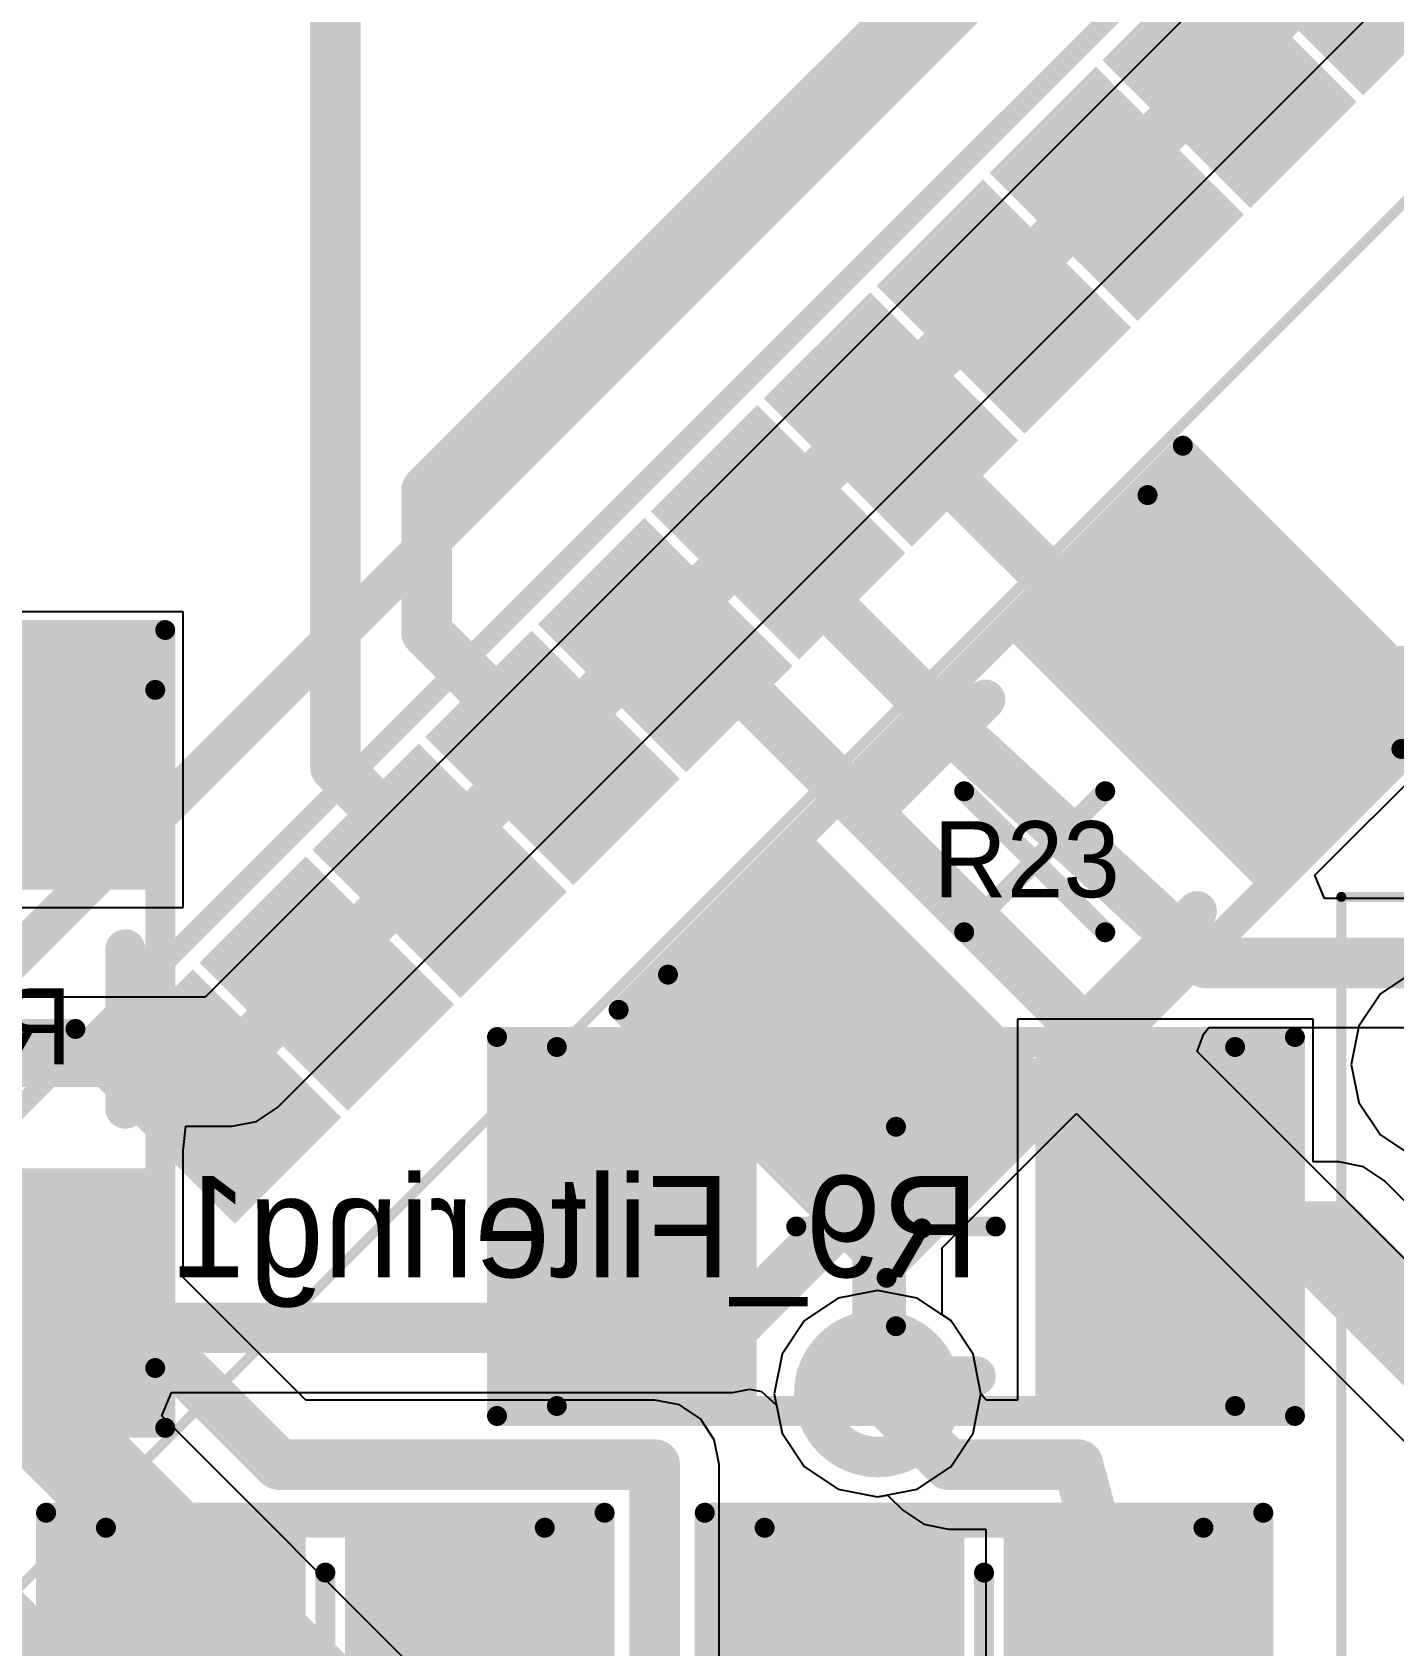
# Model space of a CAD drawing. Header units: millimetres. Extents: x 0.91 to 3, y 1 to 3.
# Drawn here: x 2.0022 to 2.2709, y 1.6153 to 1.9337 of the extents above; entities that cross this region are included whole.
import ezdxf

# ---------------------------------------------------------------- set-up
doc = ezdxf.new("R2010")
doc.units = ezdxf.units.MM
doc.header["$MEASUREMENT"] = 0
for name, color, linetype in [('BottomLayer', 5, 'Continuous'), ('BottomOverlay', 54, 'Continuous'), ('BottomPaste', 16, 'Continuous'), ('BottomSolder', 6, 'Continuous'), ('Mechanical13', 56, 'Continuous'), ('Mechanical15', 56, 'Continuous'), ('MultiLayer', 9, 'Continuous'), ('TopLayer', 1, 'Continuous'), ('TopOverlay', 2, 'Continuous'), ('TopPaste', 8, 'Continuous'), ('TopSolder', 216, 'Continuous')]:
    doc.layers.add(name, color=color, linetype=linetype)

# ---------------------------------------------------------------- blocks, each defined once
blk = doc.blocks.new('C0805_B_125')
at = {"layer": 'BottomLayer'}
for points, const_width in [([(-0.04035, 0.02756), (-0.04035, -0.02756)], 0.02165), ([(-0.0187, 0.02756), (-0.0187, -0.02756)], 0.02165), ([(0.0187, 0.02756), (0.0187, -0.02756)], 0.02165), ([(0.04035, 0.02756), (0.04035, -0.02756)], 0.02165), ([(-0.00787, 0.01378), (-0.05118, 0.01378)], 0.02756), ([(0.05118, 0.01378), (0.00787, 0.01378)], 0.02756), ([(-0.00787, -0.01378), (-0.05118, -0.01378)], 0.02756), ([(0.05118, -0.01378), (0.00787, -0.01378)], 0.02756)]:
    blk.add_lwpolyline(points, dxfattribs=dict(at, const_width=const_width))
at = {"layer": 'BottomLayer', "const_width": 0.02165}
for points in [[(-0.04035, 0, 1), (-0.0187, 0, 1)], [(0.0187, 0, 1), (0.04035, 0, 1)]]:
    blk.add_lwpolyline(points, format="xyb", close=True, dxfattribs=at)
at = {"layer": 'BottomPaste'}
for points, const_width in [([(-0.04035, 0.02756), (-0.04035, -0.02756)], 0.02165), ([(-0.0187, 0.02756), (-0.0187, -0.02756)], 0.02165), ([(0.0187, 0.02756), (0.0187, -0.02756)], 0.02165), ([(0.04035, 0.02756), (0.04035, -0.02756)], 0.02165), ([(-0.00787, 0.01378), (-0.05118, 0.01378)], 0.02756), ([(0.05118, 0.01378), (0.00787, 0.01378)], 0.02756), ([(-0.00787, -0.01378), (-0.05118, -0.01378)], 0.02756), ([(0.05118, -0.01378), (0.00787, -0.01378)], 0.02756)]:
    blk.add_lwpolyline(points, dxfattribs=dict(at, const_width=const_width))
at = {"layer": 'BottomPaste', "const_width": 0.02165}
for points in [[(-0.04035, 0, 1), (-0.0187, 0, 1)], [(0.0187, 0, 1), (0.04035, 0, 1)]]:
    blk.add_lwpolyline(points, format="xyb", close=True, dxfattribs=at)
at = {"layer": 'BottomSolder'}
for points, const_width in [([(-0.04235, 0.03156), (-0.04235, -0.03156)], 0.02565), ([(-0.0167, 0.03156), (-0.0167, -0.03156)], 0.02565), ([(0.0167, 0.03156), (0.0167, -0.03156)], 0.02565), ([(0.04235, 0.03156), (0.04235, -0.03156)], 0.02565), ([(-0.00387, 0.01578), (-0.05518, 0.01578)], 0.03156), ([(0.05518, 0.01578), (0.00387, 0.01578)], 0.03156), ([(-0.00387, -0.01578), (-0.05518, -0.01578)], 0.03156), ([(0.05518, -0.01578), (0.00387, -0.01578)], 0.03156)]:
    blk.add_lwpolyline(points, dxfattribs=dict(at, const_width=const_width))
at = {"layer": 'BottomSolder', "const_width": 0.02565}
for points in [[(-0.04235, 0, 1), (-0.0167, 0, 1)], [(0.0167, 0, 1), (0.04235, 0, 1)]]:
    blk.add_lwpolyline(points, format="xyb", close=True, dxfattribs=at)
at = {"layer": 'Mechanical13', "const_width": 0.00394}
for points in [[(-0.04331, 0.02854), (0.04331, 0.02854)], [(-0.04331, -0.02854), (-0.04331, 0.02854)], [(0.04331, -0.02854), (0.04331, 0.02854)], [(-0.04331, -0.02854), (0.04331, -0.02854)]]:
    blk.add_lwpolyline(points, dxfattribs=at)
at = {"layer": 'Mechanical13', "const_width": 0.00197}
for points in [[(-0.04429, 0.02854, 1), (-0.04232, 0.02854, 1)], [(-0.04429, 0.02854, 1), (-0.04232, 0.02854, 1)], [(0.04232, 0.02854, 1), (0.04429, 0.02854, 1)], [(0.04232, 0.02854, 1), (0.04429, 0.02854, 1)], [(-0.04429, -0.02854, 1), (-0.04232, -0.02854, 1)], [(-0.04429, -0.02854, 1), (-0.04232, -0.02854, 1)], [(0.04232, -0.02854, 1), (0.04429, -0.02854, 1)], [(0.04232, -0.02854, 1), (0.04429, -0.02854, 1)]]:
    blk.add_lwpolyline(points, format="xyb", close=True, dxfattribs=at)
at = {"layer": 'Mechanical15', "const_width": 0.00394}
for points in [[(-0.05512, 0.0315), (0.05512, 0.0315)], [(-0.05512, -0.0315), (-0.05512, 0.0315)], [(0.05512, -0.0315), (0.05512, 0.0315)], [(0, -0.01969), (0, 0.01968)], [(-0.01968, 0), (0.01969, 0)], [(-0.05512, -0.0315), (0.05512, -0.0315)]]:
    blk.add_lwpolyline(points, dxfattribs=at)
at = {"layer": 'Mechanical15', "const_width": 0.00197}
for points in [[(-0.0561, 0.0315, 1), (-0.05413, 0.0315, 1)], [(-0.0561, 0.0315, 1), (-0.05413, 0.0315, 1)], [(0.05413, 0.0315, 1), (0.0561, 0.0315, 1)], [(0.05413, 0.0315, 1), (0.0561, 0.0315, 1)], [(-0.00098, 0.01968, 1), (0.00098, 0.01968, 1)], [(-0.02067, 0, 1), (-0.0187, 0, 1)], [(0.0187, 0, 1), (0.02067, 0, 1)], [(-0.00098, -0.01969, 1), (0.00098, -0.01969, 1)], [(-0.0561, -0.0315, 1), (-0.05413, -0.0315, 1)], [(-0.0561, -0.0315, 1), (-0.05413, -0.0315, 1)], [(0.05413, -0.0315, 1), (0.0561, -0.0315, 1)], [(0.05413, -0.0315, 1), (0.0561, -0.0315, 1)]]:
    blk.add_lwpolyline(points, format="xyb", close=True, dxfattribs=at)
blk = doc.blocks.new('C0805_B_137')
at = {"layer": 'BottomLayer'}
for points, const_width in [([(-0.04035, 0.02756), (-0.04035, -0.02756)], 0.02165), ([(-0.0187, 0.02756), (-0.0187, -0.02756)], 0.02165), ([(0.0187, 0.02756), (0.0187, -0.02756)], 0.02165), ([(0.04035, 0.02756), (0.04035, -0.02756)], 0.02165), ([(-0.00787, 0.01378), (-0.05118, 0.01378)], 0.02756), ([(0.05118, 0.01378), (0.00787, 0.01378)], 0.02756), ([(-0.00787, -0.01378), (-0.05118, -0.01378)], 0.02756), ([(0.05118, -0.01378), (0.00787, -0.01378)], 0.02756)]:
    blk.add_lwpolyline(points, dxfattribs=dict(at, const_width=const_width))
at = {"layer": 'BottomLayer', "const_width": 0.02165}
for points in [[(-0.04035, 0, 1), (-0.0187, 0, 1)], [(0.0187, 0, 1), (0.04035, 0, 1)]]:
    blk.add_lwpolyline(points, format="xyb", close=True, dxfattribs=at)
at = {"layer": 'BottomPaste'}
for points, const_width in [([(-0.04035, 0.02756), (-0.04035, -0.02756)], 0.02165), ([(-0.0187, 0.02756), (-0.0187, -0.02756)], 0.02165), ([(0.0187, 0.02756), (0.0187, -0.02756)], 0.02165), ([(0.04035, 0.02756), (0.04035, -0.02756)], 0.02165), ([(-0.00787, 0.01378), (-0.05118, 0.01378)], 0.02756), ([(0.05118, 0.01378), (0.00787, 0.01378)], 0.02756), ([(-0.00787, -0.01378), (-0.05118, -0.01378)], 0.02756), ([(0.05118, -0.01378), (0.00787, -0.01378)], 0.02756)]:
    blk.add_lwpolyline(points, dxfattribs=dict(at, const_width=const_width))
at = {"layer": 'BottomPaste', "const_width": 0.02165}
for points in [[(-0.04035, 0, 1), (-0.0187, 0, 1)], [(0.0187, 0, 1), (0.04035, 0, 1)]]:
    blk.add_lwpolyline(points, format="xyb", close=True, dxfattribs=at)
at = {"layer": 'BottomSolder'}
for points, const_width in [([(-0.04235, 0.03156), (-0.04235, -0.03156)], 0.02565), ([(-0.0167, 0.03156), (-0.0167, -0.03156)], 0.02565), ([(0.0167, 0.03156), (0.0167, -0.03156)], 0.02565), ([(0.04235, 0.03156), (0.04235, -0.03156)], 0.02565), ([(-0.00387, 0.01578), (-0.05518, 0.01578)], 0.03156), ([(0.05518, 0.01578), (0.00387, 0.01578)], 0.03156), ([(-0.00387, -0.01578), (-0.05518, -0.01578)], 0.03156), ([(0.05518, -0.01578), (0.00387, -0.01578)], 0.03156)]:
    blk.add_lwpolyline(points, dxfattribs=dict(at, const_width=const_width))
at = {"layer": 'BottomSolder', "const_width": 0.02565}
for points in [[(-0.04235, 0, 1), (-0.0167, 0, 1)], [(0.0167, 0, 1), (0.04235, 0, 1)]]:
    blk.add_lwpolyline(points, format="xyb", close=True, dxfattribs=at)
at = {"layer": 'Mechanical13', "const_width": 0.00394}
for points in [[(0.04331, 0.02854), (-0.04331, 0.02854)], [(-0.04331, 0.02854), (-0.04331, -0.02854)], [(0.04331, 0.02854), (0.04331, -0.02854)], [(0.04331, -0.02854), (-0.04331, -0.02854)]]:
    blk.add_lwpolyline(points, dxfattribs=at)
at = {"layer": 'Mechanical13', "const_width": 0.00197}
for points in [[(-0.04429, 0.02854, 1), (-0.04232, 0.02854, 1)], [(-0.04429, 0.02854, 1), (-0.04232, 0.02854, 1)], [(0.04232, 0.02854, 1), (0.04429, 0.02854, 1)], [(0.04232, 0.02854, 1), (0.04429, 0.02854, 1)], [(-0.04429, -0.02854, 1), (-0.04232, -0.02854, 1)], [(-0.04429, -0.02854, 1), (-0.04232, -0.02854, 1)], [(0.04232, -0.02854, 1), (0.04429, -0.02854, 1)], [(0.04232, -0.02854, 1), (0.04429, -0.02854, 1)]]:
    blk.add_lwpolyline(points, format="xyb", close=True, dxfattribs=at)
at = {"layer": 'Mechanical15', "const_width": 0.00394}
for points in [[(0.05512, 0.0315), (-0.05512, 0.0315)], [(-0.05512, 0.0315), (-0.05512, -0.0315)], [(0.05512, 0.0315), (0.05512, -0.0315)], [(0, 0.01968), (0, -0.01969)], [(0.01969, 0), (-0.01969, 0)], [(0.05512, -0.0315), (-0.05512, -0.0315)]]:
    blk.add_lwpolyline(points, dxfattribs=at)
at = {"layer": 'Mechanical15', "const_width": 0.00197}
for points in [[(-0.0561, 0.0315, 1), (-0.05413, 0.0315, 1)], [(-0.0561, 0.0315, 1), (-0.05413, 0.0315, 1)], [(0.05413, 0.0315, 1), (0.0561, 0.0315, 1)], [(0.05413, 0.0315, 1), (0.0561, 0.0315, 1)], [(-0.00098, 0.01968, 1), (0.00098, 0.01968, 1)], [(-0.02067, 0, 1), (-0.0187, 0, 1)], [(0.0187, 0, 1), (0.02067, 0, 1)], [(-0.00098, -0.01969, 1), (0.00098, -0.01969, 1)], [(-0.0561, -0.0315, 1), (-0.05413, -0.0315, 1)], [(-0.0561, -0.0315, 1), (-0.05413, -0.0315, 1)], [(0.05413, -0.0315, 1), (0.0561, -0.0315, 1)], [(0.05413, -0.0315, 1), (0.0561, -0.0315, 1)]]:
    blk.add_lwpolyline(points, format="xyb", close=True, dxfattribs=at)
blk = doc.blocks.new('C1206_B_183')
at = {"layer": 'BottomLayer'}
for points, const_width in [([(-0.06398, 0.03346), (-0.06398, -0.03346)], 0.02165), ([(-0.04232, 0.03346), (-0.04232, -0.03346)], 0.02165), ([(0.04232, 0.03346), (0.04232, -0.03346)], 0.02165), ([(0.06398, 0.03346), (0.06398, -0.03346)], 0.02165), ([(-0.0315, 0.01673), (-0.0748, 0.01673)], 0.03346), ([(0.0748, 0.01673), (0.0315, 0.01673)], 0.03346), ([(-0.0315, -0.01673), (-0.0748, -0.01673)], 0.03346), ([(0.0748, -0.01673), (0.0315, -0.01673)], 0.03346)]:
    blk.add_lwpolyline(points, dxfattribs=dict(at, const_width=const_width))
at = {"layer": 'BottomLayer', "const_width": 0.02165}
for points in [[(-0.06398, 0, 1), (-0.04232, 0, 1)], [(0.04232, 0, 1), (0.06398, 0, 1)]]:
    blk.add_lwpolyline(points, format="xyb", close=True, dxfattribs=at)
at = {"layer": 'BottomOverlay', "const_width": 0.00787}
for points in [[(-0.01575, 0.02953), (0.01575, 0.02953)], [(-0.01575, -0.02953), (0.01575, -0.02953)]]:
    blk.add_lwpolyline(points, dxfattribs=at)
at = {"layer": 'BottomOverlay', "const_width": 0.00394}
for points in [[(-0.01772, 0.02953, 1), (-0.01378, 0.02953, 1)], [(0.01378, 0.02953, 1), (0.01772, 0.02953, 1)], [(-0.01772, -0.02953, 1), (-0.01378, -0.02953, 1)], [(0.01378, -0.02953, 1), (0.01772, -0.02953, 1)]]:
    blk.add_lwpolyline(points, format="xyb", close=True, dxfattribs=at)
at = {"layer": 'BottomPaste'}
for points, const_width in [([(-0.06398, 0.03346), (-0.06398, -0.03346)], 0.02165), ([(-0.04232, 0.03346), (-0.04232, -0.03346)], 0.02165), ([(0.04232, 0.03346), (0.04232, -0.03346)], 0.02165), ([(0.06398, 0.03346), (0.06398, -0.03346)], 0.02165), ([(-0.0315, 0.01673), (-0.0748, 0.01673)], 0.03346), ([(0.0748, 0.01673), (0.0315, 0.01673)], 0.03346), ([(-0.0315, -0.01673), (-0.0748, -0.01673)], 0.03346), ([(0.0748, -0.01673), (0.0315, -0.01673)], 0.03346)]:
    blk.add_lwpolyline(points, dxfattribs=dict(at, const_width=const_width))
at = {"layer": 'BottomPaste', "const_width": 0.02165}
for points in [[(-0.06398, 0, 1), (-0.04232, 0, 1)], [(0.04232, 0, 1), (0.06398, 0, 1)]]:
    blk.add_lwpolyline(points, format="xyb", close=True, dxfattribs=at)
at = {"layer": 'BottomSolder'}
for points, const_width in [([(-0.06598, 0.03746), (-0.06598, -0.03746)], 0.02565), ([(-0.04032, 0.03746), (-0.04032, -0.03746)], 0.02565), ([(0.04032, 0.03746), (0.04032, -0.03746)], 0.02565), ([(0.06598, 0.03746), (0.06598, -0.03746)], 0.02565), ([(-0.0275, 0.01873), (-0.0788, 0.01873)], 0.03746), ([(0.0788, 0.01873), (0.0275, 0.01873)], 0.03746), ([(-0.0275, -0.01873), (-0.0788, -0.01873)], 0.03746), ([(0.0788, -0.01873), (0.0275, -0.01873)], 0.03746)]:
    blk.add_lwpolyline(points, dxfattribs=dict(at, const_width=const_width))
at = {"layer": 'BottomSolder', "const_width": 0.02565}
for points in [[(-0.06598, 0, 1), (-0.04032, 0, 1)], [(0.04032, 0, 1), (0.06598, 0, 1)]]:
    blk.add_lwpolyline(points, format="xyb", close=True, dxfattribs=at)
at = {"layer": 'Mechanical13', "const_width": 0.00394}
for points in [[(-0.06693, 0.03543), (0.06693, 0.03543)], [(-0.06693, -0.03543), (-0.06693, 0.03543)], [(0.06693, -0.03543), (0.06693, 0.03543)], [(-0.06693, -0.03543), (0.06693, -0.03543)]]:
    blk.add_lwpolyline(points, dxfattribs=at)
at = {"layer": 'Mechanical13', "const_width": 0.00197}
for points in [[(-0.06791, 0.03543, 1), (-0.06595, 0.03543, 1)], [(-0.06791, 0.03543, 1), (-0.06595, 0.03543, 1)], [(0.06595, 0.03543, 1), (0.06791, 0.03543, 1)], [(0.06595, 0.03543, 1), (0.06791, 0.03543, 1)], [(-0.06791, -0.03543, 1), (-0.06595, -0.03543, 1)], [(-0.06791, -0.03543, 1), (-0.06595, -0.03543, 1)], [(0.06595, -0.03543, 1), (0.06791, -0.03543, 1)], [(0.06595, -0.03543, 1), (0.06791, -0.03543, 1)]]:
    blk.add_lwpolyline(points, format="xyb", close=True, dxfattribs=at)
at = {"layer": 'Mechanical15', "const_width": 0.00394}
for points in [[(-0.07874, 0.0374), (0.07874, 0.0374)], [(-0.07874, -0.0374), (-0.07874, 0.0374)], [(0.07874, -0.0374), (0.07874, 0.0374)], [(0, -0.01968), (0, 0.01969)], [(-0.01968, 0), (0.01969, 0)], [(-0.07874, -0.0374), (0.07874, -0.0374)]]:
    blk.add_lwpolyline(points, dxfattribs=at)
at = {"layer": 'Mechanical15', "const_width": 0.00197}
for points in [[(-0.07972, 0.0374, 1), (-0.07776, 0.0374, 1)], [(-0.07972, 0.0374, 1), (-0.07776, 0.0374, 1)], [(0.07776, 0.0374, 1), (0.07972, 0.0374, 1)], [(0.07776, 0.0374, 1), (0.07972, 0.0374, 1)], [(-0.00098, 0.01969, 1), (0.00098, 0.01969, 1)], [(-0.02067, 0, 1), (-0.0187, 0, 1)], [(0.0187, 0, 1), (0.02067, 0, 1)], [(-0.00098, -0.01968, 1), (0.00098, -0.01968, 1)], [(-0.07972, -0.0374, 1), (-0.07776, -0.0374, 1)], [(-0.07972, -0.0374, 1), (-0.07776, -0.0374, 1)], [(0.07776, -0.0374, 1), (0.07972, -0.0374, 1)], [(0.07776, -0.0374, 1), (0.07972, -0.0374, 1)]]:
    blk.add_lwpolyline(points, format="xyb", close=True, dxfattribs=at)
blk = doc.blocks.new('C1206_B_195')
at = {"layer": 'BottomLayer'}
for points, const_width in [([(-0.06398, 0.03346), (-0.06398, -0.03346)], 0.02165), ([(-0.04232, 0.03346), (-0.04232, -0.03346)], 0.02165), ([(0.04232, 0.03346), (0.04232, -0.03346)], 0.02165), ([(0.06398, 0.03346), (0.06398, -0.03346)], 0.02165), ([(-0.0315, 0.01673), (-0.0748, 0.01673)], 0.03346), ([(0.0748, 0.01673), (0.0315, 0.01673)], 0.03346), ([(-0.0315, -0.01673), (-0.0748, -0.01673)], 0.03346), ([(0.0748, -0.01673), (0.0315, -0.01673)], 0.03346)]:
    blk.add_lwpolyline(points, dxfattribs=dict(at, const_width=const_width))
at = {"layer": 'BottomLayer', "const_width": 0.02165}
for points in [[(-0.06398, 0, 1), (-0.04232, 0, 1)], [(0.04232, 0, 1), (0.06398, 0, 1)]]:
    blk.add_lwpolyline(points, format="xyb", close=True, dxfattribs=at)
at = {"layer": 'BottomOverlay', "const_width": 0.00787}
for points in [[(0.01575, 0.02953), (-0.01575, 0.02953)], [(0.01575, -0.02953), (-0.01575, -0.02953)]]:
    blk.add_lwpolyline(points, dxfattribs=at)
at = {"layer": 'BottomOverlay', "const_width": 0.00394}
for points in [[(-0.01772, 0.02953, 1), (-0.01378, 0.02953, 1)], [(0.01378, 0.02953, 1), (0.01772, 0.02953, 1)], [(-0.01772, -0.02953, 1), (-0.01378, -0.02953, 1)], [(0.01378, -0.02953, 1), (0.01772, -0.02953, 1)]]:
    blk.add_lwpolyline(points, format="xyb", close=True, dxfattribs=at)
at = {"layer": 'BottomPaste'}
for points, const_width in [([(-0.06398, 0.03346), (-0.06398, -0.03346)], 0.02165), ([(-0.04232, 0.03346), (-0.04232, -0.03346)], 0.02165), ([(0.04232, 0.03346), (0.04232, -0.03346)], 0.02165), ([(0.06398, 0.03346), (0.06398, -0.03346)], 0.02165), ([(-0.0315, 0.01673), (-0.0748, 0.01673)], 0.03346), ([(0.0748, 0.01673), (0.0315, 0.01673)], 0.03346), ([(-0.0315, -0.01673), (-0.0748, -0.01673)], 0.03346), ([(0.0748, -0.01673), (0.0315, -0.01673)], 0.03346)]:
    blk.add_lwpolyline(points, dxfattribs=dict(at, const_width=const_width))
at = {"layer": 'BottomPaste', "const_width": 0.02165}
for points in [[(-0.06398, 0, 1), (-0.04232, 0, 1)], [(0.04232, 0, 1), (0.06398, 0, 1)]]:
    blk.add_lwpolyline(points, format="xyb", close=True, dxfattribs=at)
at = {"layer": 'BottomSolder'}
for points, const_width in [([(-0.06598, 0.03746), (-0.06598, -0.03746)], 0.02565), ([(-0.04032, 0.03746), (-0.04032, -0.03746)], 0.02565), ([(0.04032, 0.03746), (0.04032, -0.03746)], 0.02565), ([(0.06598, 0.03746), (0.06598, -0.03746)], 0.02565), ([(-0.0275, 0.01873), (-0.0788, 0.01873)], 0.03746), ([(0.0788, 0.01873), (0.0275, 0.01873)], 0.03746), ([(-0.0275, -0.01873), (-0.0788, -0.01873)], 0.03746), ([(0.0788, -0.01873), (0.0275, -0.01873)], 0.03746)]:
    blk.add_lwpolyline(points, dxfattribs=dict(at, const_width=const_width))
at = {"layer": 'BottomSolder', "const_width": 0.02565}
for points in [[(-0.06598, 0, 1), (-0.04032, 0, 1)], [(0.04032, 0, 1), (0.06598, 0, 1)]]:
    blk.add_lwpolyline(points, format="xyb", close=True, dxfattribs=at)
at = {"layer": 'Mechanical13', "const_width": 0.00394}
for points in [[(0.06693, 0.03543), (-0.06693, 0.03543)], [(-0.06693, -0.03543), (-0.06693, 0.03543)], [(0.06693, -0.03543), (0.06693, 0.03543)], [(0.06693, -0.03543), (-0.06693, -0.03543)]]:
    blk.add_lwpolyline(points, dxfattribs=at)
at = {"layer": 'Mechanical13', "const_width": 0.00197}
for points in [[(-0.06791, 0.03543, 1), (-0.06595, 0.03543, 1)], [(-0.06791, 0.03543, 1), (-0.06595, 0.03543, 1)], [(0.06595, 0.03543, 1), (0.06791, 0.03543, 1)], [(0.06595, 0.03543, 1), (0.06791, 0.03543, 1)], [(-0.06791, -0.03543, 1), (-0.06595, -0.03543, 1)], [(-0.06791, -0.03543, 1), (-0.06595, -0.03543, 1)], [(0.06595, -0.03543, 1), (0.06791, -0.03543, 1)], [(0.06595, -0.03543, 1), (0.06791, -0.03543, 1)]]:
    blk.add_lwpolyline(points, format="xyb", close=True, dxfattribs=at)
at = {"layer": 'Mechanical15', "const_width": 0.00394}
for points in [[(0.07874, 0.0374), (-0.07874, 0.0374)], [(-0.07874, -0.0374), (-0.07874, 0.0374)], [(0.07874, -0.0374), (0.07874, 0.0374)], [(0, -0.01969), (0, 0.01969)], [(0.01968, 0), (-0.01969, 0)], [(0.07874, -0.0374), (-0.07874, -0.0374)]]:
    blk.add_lwpolyline(points, dxfattribs=at)
at = {"layer": 'Mechanical15', "const_width": 0.00197}
for points in [[(-0.07972, 0.0374, 1), (-0.07776, 0.0374, 1)], [(-0.07972, 0.0374, 1), (-0.07776, 0.0374, 1)], [(0.07776, 0.0374, 1), (0.07972, 0.0374, 1)], [(0.07776, 0.0374, 1), (0.07972, 0.0374, 1)], [(-0.00098, 0.01969, 1), (0.00098, 0.01969, 1)], [(-0.02067, 0, 1), (-0.0187, 0, 1)], [(0.0187, 0, 1), (0.02067, 0, 1)], [(-0.00098, -0.01969, 1), (0.00098, -0.01969, 1)], [(-0.07972, -0.0374, 1), (-0.07776, -0.0374, 1)], [(-0.07972, -0.0374, 1), (-0.07776, -0.0374, 1)], [(0.07776, -0.0374, 1), (0.07972, -0.0374, 1)], [(0.07776, -0.0374, 1), (0.07972, -0.0374, 1)]]:
    blk.add_lwpolyline(points, format="xyb", close=True, dxfattribs=at)
blk = doc.blocks.new('C1206_208')
at = {"layer": 'Mechanical13', "const_width": 0.00394}
for points in [[(-0.06693, 0.03543), (0.06693, 0.03543)], [(-0.06693, 0.03543), (-0.06693, -0.03543)], [(0.06693, 0.03543), (0.06693, -0.03543)], [(-0.06693, -0.03543), (0.06693, -0.03543)]]:
    blk.add_lwpolyline(points, dxfattribs=at)
at = {"layer": 'Mechanical13', "const_width": 0.00197}
for points in [[(-0.06791, 0.03543, 1), (-0.06594, 0.03543, 1)], [(-0.06791, 0.03543, 1), (-0.06594, 0.03543, 1)], [(0.06594, 0.03543, 1), (0.06791, 0.03543, 1)], [(0.06594, 0.03543, 1), (0.06791, 0.03543, 1)], [(-0.06791, -0.03543, 1), (-0.06594, -0.03543, 1)], [(-0.06791, -0.03543, 1), (-0.06594, -0.03543, 1)], [(0.06594, -0.03543, 1), (0.06791, -0.03543, 1)], [(0.06594, -0.03543, 1), (0.06791, -0.03543, 1)]]:
    blk.add_lwpolyline(points, format="xyb", close=True, dxfattribs=at)
at = {"layer": 'Mechanical15', "const_width": 0.00394}
for points in [[(-0.07874, 0.0374), (0.07874, 0.0374)], [(-0.07874, 0.0374), (-0.07874, -0.0374)], [(0.07874, 0.0374), (0.07874, -0.0374)], [(0, 0.01968), (0, -0.01969)], [(-0.01968, 0), (0.01968, 0)], [(-0.07874, -0.0374), (0.07874, -0.0374)]]:
    blk.add_lwpolyline(points, dxfattribs=at)
at = {"layer": 'Mechanical15', "const_width": 0.00197}
for points in [[(-0.07972, 0.0374, 1), (-0.07776, 0.0374, 1)], [(-0.07972, 0.0374, 1), (-0.07776, 0.0374, 1)], [(0.07776, 0.0374, 1), (0.07972, 0.0374, 1)], [(0.07776, 0.0374, 1), (0.07972, 0.0374, 1)], [(-0.00098, 0.01968, 1), (0.00098, 0.01968, 1)], [(-0.02067, 0, 1), (-0.0187, 0, 1)], [(0.0187, 0, 1), (0.02067, 0, 1)], [(-0.00098, -0.01969, 1), (0.00098, -0.01969, 1)], [(-0.07972, -0.0374, 1), (-0.07776, -0.0374, 1)], [(-0.07972, -0.0374, 1), (-0.07776, -0.0374, 1)], [(0.07776, -0.0374, 1), (0.07972, -0.0374, 1)], [(0.07776, -0.0374, 1), (0.07972, -0.0374, 1)]]:
    blk.add_lwpolyline(points, format="xyb", close=True, dxfattribs=at)
at = {"layer": 'TopLayer'}
for points, const_width in [([(-0.06398, -0.03347), (-0.06398, 0.03346)], 0.02165), ([(-0.04232, -0.03347), (-0.04232, 0.03346)], 0.02165), ([(0.04232, -0.03347), (0.04232, 0.03346)], 0.02165), ([(0.06398, -0.03347), (0.06398, 0.03346)], 0.02165), ([(-0.0748, 0.01673), (-0.0315, 0.01673)], 0.03346), ([(0.0315, 0.01673), (0.0748, 0.01673)], 0.03346), ([(-0.0748, -0.01673), (-0.0315, -0.01673)], 0.03346), ([(0.0315, -0.01673), (0.0748, -0.01673)], 0.03346)]:
    blk.add_lwpolyline(points, dxfattribs=dict(at, const_width=const_width))
at = {"layer": 'TopLayer', "const_width": 0.02165}
for points in [[(-0.06398, 0, 1), (-0.04232, 0, 1)], [(0.04232, 0, 1), (0.06398, 0, 1)]]:
    blk.add_lwpolyline(points, format="xyb", close=True, dxfattribs=at)
at = {"layer": 'TopOverlay', "const_width": 0.00787}
for points in [[(-0.01575, 0.02953), (0.01575, 0.02953)], [(-0.01575, -0.02953), (0.01575, -0.02953)]]:
    blk.add_lwpolyline(points, dxfattribs=at)
at = {"layer": 'TopOverlay', "const_width": 0.00394}
for points in [[(-0.01772, 0.02953, 1), (-0.01378, 0.02953, 1)], [(0.01378, 0.02953, 1), (0.01772, 0.02953, 1)], [(-0.01772, -0.02953, 1), (-0.01378, -0.02953, 1)], [(0.01378, -0.02953, 1), (0.01772, -0.02953, 1)]]:
    blk.add_lwpolyline(points, format="xyb", close=True, dxfattribs=at)
at = {"layer": 'TopPaste'}
for points, const_width in [([(-0.06398, -0.03347), (-0.06398, 0.03346)], 0.02165), ([(-0.04232, -0.03347), (-0.04232, 0.03346)], 0.02165), ([(0.04232, -0.03347), (0.04232, 0.03346)], 0.02165), ([(0.06398, -0.03347), (0.06398, 0.03346)], 0.02165), ([(-0.0748, 0.01673), (-0.0315, 0.01673)], 0.03346), ([(0.0315, 0.01673), (0.0748, 0.01673)], 0.03346), ([(-0.0748, -0.01673), (-0.0315, -0.01673)], 0.03346), ([(0.0315, -0.01673), (0.0748, -0.01673)], 0.03346)]:
    blk.add_lwpolyline(points, dxfattribs=dict(at, const_width=const_width))
at = {"layer": 'TopPaste', "const_width": 0.02165}
for points in [[(-0.06398, 0, 1), (-0.04232, 0, 1)], [(0.04232, 0, 1), (0.06398, 0, 1)]]:
    blk.add_lwpolyline(points, format="xyb", close=True, dxfattribs=at)
at = {"layer": 'TopSolder'}
for points, const_width in [([(-0.06598, -0.03747), (-0.06598, 0.03746)], 0.02565), ([(-0.04032, -0.03747), (-0.04032, 0.03746)], 0.02565), ([(0.04032, -0.03747), (0.04032, 0.03746)], 0.02565), ([(0.06598, -0.03747), (0.06598, 0.03746)], 0.02565), ([(-0.0788, 0.01873), (-0.0275, 0.01873)], 0.03746), ([(0.0275, 0.01873), (0.0788, 0.01873)], 0.03746), ([(-0.0788, -0.01873), (-0.0275, -0.01873)], 0.03746), ([(0.0275, -0.01873), (0.0788, -0.01873)], 0.03746)]:
    blk.add_lwpolyline(points, dxfattribs=dict(at, const_width=const_width))
at = {"layer": 'TopSolder', "const_width": 0.02565}
for points in [[(-0.06598, 0, 1), (-0.04032, 0, 1)], [(0.04032, 0, 1), (0.06598, 0, 1)]]:
    blk.add_lwpolyline(points, format="xyb", close=True, dxfattribs=at)
blk = doc.blocks.new('TI_D14_N_B_221')
at = {"layer": 'Mechanical15', "const_width": 0.00197}
for points in [[(-0.14764, -0.18307), (-0.14764, 0.18307)], [(-0.14764, 0.18307), (0.14764, 0.18307)]]:
    blk.add_lwpolyline(points, dxfattribs=at)
at = {"layer": 'Mechanical15', "const_width": 0.000984}
blk.add_lwpolyline([(-0.14813, 0.18307, 1), (-0.14715, 0.18307, 1)], format="xyb", close=True, dxfattribs=at)
blk.add_lwpolyline([(-0.14813, 0.18307, 1), (-0.14715, 0.18307, 1)], format="xyb", close=True, dxfattribs=at)
blk = doc.blocks.new('MCHP_TQFP_PT44_N_226')
at = {"layer": 'Mechanical13', "const_width": 0.00394}
blk.add_lwpolyline([(-0.19685, -0.19685), (0.19685, -0.19685)], dxfattribs=at)
at = {"layer": 'Mechanical15', "const_width": 0.00197}
blk.add_lwpolyline([(-0.26378, -0.26378), (0.26378, -0.26378)], dxfattribs=at)
at = {"layer": 'TopLayer', "const_width": 0.01083}
for points in [[(-0.16289, -0.24311), (-0.16289, -0.20177)], [(-0.15207, -0.24311), (-0.15207, -0.20177)], [(-0.1314, -0.24311), (-0.1314, -0.20177)], [(-0.12057, -0.24311), (-0.12057, -0.20177)], [(-0.0999, -0.24311), (-0.0999, -0.20177)], [(-0.08907, -0.24311), (-0.08907, -0.20177)], [(-0.06841, -0.24311), (-0.06841, -0.20177)], [(-0.05758, -0.24311), (-0.05758, -0.20177)], [(-0.03691, -0.24311), (-0.03691, -0.20177)], [(-0.02608, -0.24311), (-0.02608, -0.20177)], [(-0.00541, -0.24311), (-0.00541, -0.20177)], [(0.00541, -0.24311), (0.00541, -0.20177)], [(0.02608, -0.24311), (0.02608, -0.20177)], [(0.03691, -0.24311), (0.03691, -0.20177)], [(0.05758, -0.24311), (0.05758, -0.20177)], [(0.06841, -0.24311), (0.06841, -0.20177)], [(0.08907, -0.24311), (0.08907, -0.20177)], [(0.0999, -0.24311), (0.0999, -0.20177)], [(0.12057, -0.24311), (0.12057, -0.20177)], [(0.1314, -0.24311), (0.1314, -0.20177)], [(0.15207, -0.24311), (0.15207, -0.20177)], [(0.16289, -0.24311), (0.16289, -0.20177)]]:
    blk.add_lwpolyline(points, dxfattribs=at)
for points in [[(-0.16289, -0.20177, 1), (-0.15207, -0.20177)], [(-0.1314, -0.20177, 1), (-0.12057, -0.20177)], [(-0.0999, -0.20177, 1), (-0.08907, -0.20177)], [(-0.06841, -0.20177, 1), (-0.05758, -0.20177)], [(-0.03691, -0.20177, 1), (-0.02608, -0.20177)], [(-0.00541, -0.20177, 1), (0.00541, -0.20177)], [(0.02608, -0.20177, 1), (0.03691, -0.20177)], [(0.05758, -0.20177, 1), (0.06841, -0.20177)], [(0.08907, -0.20177, 1), (0.0999, -0.20177)], [(0.12057, -0.20177, 1), (0.1314, -0.20177)], [(-0.15207, -0.24311, 1), (-0.16289, -0.24311)], [(-0.12057, -0.24311, 1), (-0.1314, -0.24311)], [(-0.08907, -0.24311, 1), (-0.0999, -0.24311)], [(-0.05758, -0.24311, 1), (-0.06841, -0.24311)], [(-0.02608, -0.24311, 1), (-0.03691, -0.24311)], [(0.00541, -0.24311, 1), (-0.00541, -0.24311)], [(0.03691, -0.24311, 1), (0.02608, -0.24311)], [(0.06841, -0.24311, 1), (0.05758, -0.24311)], [(0.0999, -0.24311, 1), (0.08907, -0.24311)], [(0.1314, -0.24311, 1), (0.12057, -0.24311)], [(0.16289, -0.24311, 1), (0.15207, -0.24311)]]:
    blk.add_lwpolyline(points, format="xyb", dxfattribs=at)
for points in [[(-0.16289, -0.22244, 1), (-0.15207, -0.22244, 1)], [(-0.1314, -0.22244, 1), (-0.12057, -0.22244, 1)], [(-0.0999, -0.22244, 1), (-0.08907, -0.22244, 1)], [(-0.06841, -0.22244, 1), (-0.05758, -0.22244, 1)], [(-0.03691, -0.22244, 1), (-0.02608, -0.22244, 1)], [(-0.00541, -0.22244, 1), (0.00541, -0.22244, 1)], [(0.02608, -0.22244, 1), (0.03691, -0.22244, 1)], [(0.05758, -0.22244, 1), (0.06841, -0.22244, 1)], [(0.08907, -0.22244, 1), (0.0999, -0.22244, 1)], [(0.12057, -0.22244, 1), (0.1314, -0.22244, 1)]]:
    blk.add_lwpolyline(points, format="xyb", close=True, dxfattribs=at)
at = {"layer": 'TopOverlay', "const_width": 0.00787}
blk.add_lwpolyline([(-0.1752, -0.1752), (0.1752, -0.1752)], dxfattribs=at)
at = {"layer": 'TopPaste', "const_width": 0.01083}
for points in [[(-0.16289, -0.24311), (-0.16289, -0.20177)], [(-0.15207, -0.24311), (-0.15207, -0.20177)], [(-0.1314, -0.24311), (-0.1314, -0.20177)], [(-0.12057, -0.24311), (-0.12057, -0.20177)], [(-0.0999, -0.24311), (-0.0999, -0.20177)], [(-0.08907, -0.24311), (-0.08907, -0.20177)], [(-0.06841, -0.24311), (-0.06841, -0.20177)], [(-0.05758, -0.24311), (-0.05758, -0.20177)], [(-0.03691, -0.24311), (-0.03691, -0.20177)], [(-0.02608, -0.24311), (-0.02608, -0.20177)], [(-0.00541, -0.24311), (-0.00541, -0.20177)], [(0.00541, -0.24311), (0.00541, -0.20177)], [(0.02608, -0.24311), (0.02608, -0.20177)], [(0.03691, -0.24311), (0.03691, -0.20177)], [(0.05758, -0.24311), (0.05758, -0.20177)], [(0.06841, -0.24311), (0.06841, -0.20177)], [(0.08907, -0.24311), (0.08907, -0.20177)], [(0.0999, -0.24311), (0.0999, -0.20177)], [(0.12057, -0.24311), (0.12057, -0.20177)], [(0.1314, -0.24311), (0.1314, -0.20177)], [(0.15207, -0.24311), (0.15207, -0.20177)], [(0.16289, -0.24311), (0.16289, -0.20177)]]:
    blk.add_lwpolyline(points, dxfattribs=at)
for points in [[(-0.16289, -0.20177, 1), (-0.15207, -0.20177)], [(-0.1314, -0.20177, 1), (-0.12057, -0.20177)], [(-0.0999, -0.20177, 1), (-0.08907, -0.20177)], [(-0.06841, -0.20177, 1), (-0.05758, -0.20177)], [(-0.03691, -0.20177, 1), (-0.02608, -0.20177)], [(-0.00541, -0.20177, 1), (0.00541, -0.20177)], [(0.02608, -0.20177, 1), (0.03691, -0.20177)], [(0.05758, -0.20177, 1), (0.06841, -0.20177)], [(0.08907, -0.20177, 1), (0.0999, -0.20177)], [(0.12057, -0.20177, 1), (0.1314, -0.20177)], [(-0.15207, -0.24311, 1), (-0.16289, -0.24311)], [(-0.12057, -0.24311, 1), (-0.1314, -0.24311)], [(-0.08907, -0.24311, 1), (-0.0999, -0.24311)], [(-0.05758, -0.24311, 1), (-0.06841, -0.24311)], [(-0.02608, -0.24311, 1), (-0.03691, -0.24311)], [(0.00541, -0.24311, 1), (-0.00541, -0.24311)], [(0.03691, -0.24311, 1), (0.02608, -0.24311)], [(0.06841, -0.24311, 1), (0.05758, -0.24311)], [(0.0999, -0.24311, 1), (0.08907, -0.24311)], [(0.1314, -0.24311, 1), (0.12057, -0.24311)], [(0.16289, -0.24311, 1), (0.15207, -0.24311)]]:
    blk.add_lwpolyline(points, format="xyb", dxfattribs=at)
for points in [[(-0.16289, -0.22244, 1), (-0.15207, -0.22244, 1)], [(-0.1314, -0.22244, 1), (-0.12057, -0.22244, 1)], [(-0.0999, -0.22244, 1), (-0.08907, -0.22244, 1)], [(-0.06841, -0.22244, 1), (-0.05758, -0.22244, 1)], [(-0.03691, -0.22244, 1), (-0.02608, -0.22244, 1)], [(-0.00541, -0.22244, 1), (0.00541, -0.22244, 1)], [(0.02608, -0.22244, 1), (0.03691, -0.22244, 1)], [(0.05758, -0.22244, 1), (0.06841, -0.22244, 1)], [(0.08907, -0.22244, 1), (0.0999, -0.22244, 1)], [(0.12057, -0.22244, 1), (0.1314, -0.22244, 1)]]:
    blk.add_lwpolyline(points, format="xyb", close=True, dxfattribs=at)
at = {"layer": 'TopSolder', "const_width": 0.01483}
for points in [[(-0.16489, -0.24311), (-0.16489, -0.20177)], [(-0.15007, -0.24311), (-0.15007, -0.20177)], [(-0.1334, -0.24311), (-0.1334, -0.20177)], [(-0.11857, -0.24311), (-0.11857, -0.20177)], [(-0.1019, -0.24311), (-0.1019, -0.20177)], [(-0.08707, -0.24311), (-0.08707, -0.20177)], [(-0.07041, -0.24311), (-0.07041, -0.20177)], [(-0.05558, -0.24311), (-0.05558, -0.20177)], [(-0.03891, -0.24311), (-0.03891, -0.20177)], [(-0.02408, -0.24311), (-0.02408, -0.20177)], [(-0.00741, -0.24311), (-0.00741, -0.20177)], [(0.00741, -0.24311), (0.00741, -0.20177)], [(0.02408, -0.24311), (0.02408, -0.20177)], [(0.03891, -0.24311), (0.03891, -0.20177)], [(0.05558, -0.24311), (0.05558, -0.20177)], [(0.07041, -0.24311), (0.07041, -0.20177)], [(0.08707, -0.24311), (0.08707, -0.20177)], [(0.1019, -0.24311), (0.1019, -0.20177)], [(0.11857, -0.24311), (0.11857, -0.20177)], [(0.1334, -0.24311), (0.1334, -0.20177)], [(0.15007, -0.24311), (0.15007, -0.20177)], [(0.16489, -0.24311), (0.16489, -0.20177)]]:
    blk.add_lwpolyline(points, dxfattribs=at)
for points in [[(-0.16489, -0.20177, 1), (-0.15007, -0.20177)], [(-0.1334, -0.20177, 1), (-0.11857, -0.20177)], [(-0.1019, -0.20177, 1), (-0.08707, -0.20177)], [(-0.07041, -0.20177, 1), (-0.05558, -0.20177)], [(-0.03891, -0.20177, 1), (-0.02408, -0.20177)], [(-0.00741, -0.20177, 1), (0.00741, -0.20177)], [(0.02408, -0.20177, 1), (0.03891, -0.20177)], [(0.05558, -0.20177, 1), (0.07041, -0.20177)], [(0.08707, -0.20177, 1), (0.1019, -0.20177)], [(0.11857, -0.20177, 1), (0.1334, -0.20177)], [(-0.15007, -0.24311, 1), (-0.16489, -0.24311)], [(-0.11857, -0.24311, 1), (-0.1334, -0.24311)], [(-0.08707, -0.24311, 1), (-0.1019, -0.24311)], [(-0.05558, -0.24311, 1), (-0.07041, -0.24311)], [(-0.02408, -0.24311, 1), (-0.03891, -0.24311)], [(0.00741, -0.24311, 1), (-0.00741, -0.24311)], [(0.03891, -0.24311, 1), (0.02408, -0.24311)], [(0.07041, -0.24311, 1), (0.05558, -0.24311)], [(0.1019, -0.24311, 1), (0.08707, -0.24311)], [(0.1334, -0.24311, 1), (0.11857, -0.24311)], [(0.16489, -0.24311, 1), (0.15007, -0.24311)]]:
    blk.add_lwpolyline(points, format="xyb", dxfattribs=at)
for points in [[(-0.16489, -0.22244, 1), (-0.15007, -0.22244, 1)], [(-0.1334, -0.22244, 1), (-0.11857, -0.22244, 1)], [(-0.1019, -0.22244, 1), (-0.08707, -0.22244, 1)], [(-0.07041, -0.22244, 1), (-0.05558, -0.22244, 1)], [(-0.03891, -0.22244, 1), (-0.02408, -0.22244, 1)], [(-0.00741, -0.22244, 1), (0.00741, -0.22244, 1)], [(0.02408, -0.22244, 1), (0.03891, -0.22244, 1)], [(0.05558, -0.22244, 1), (0.07041, -0.22244, 1)], [(0.08707, -0.22244, 1), (0.1019, -0.22244, 1)], [(0.11857, -0.22244, 1), (0.1334, -0.22244, 1)], [(0.15007, -0.22244, 1), (0.16489, -0.22244, 1)]]:
    blk.add_lwpolyline(points, format="xyb", close=True, dxfattribs=at)

msp = doc.modelspace()

# ---------------------------------------------------------------- linework, layer by layer
at = {"layer": 'BottomLayer'}
for p, q in [((2.25299, 1.96001), (2.03625, 1.74328)), ((2.05055, 1.72152), (2.26728, 1.93826)), ((2.03196, 1.8193), (1.95004, 1.8193)), ((2.03196, 1.761), (2.03196, 1.8193)), ((1.95004, 1.761), (2.03196, 1.761)), ((2.27463, 1.74819), (2.26824, 1.74392)), ((2.03625, 1.74328), (1.91353, 1.74328)), ((2.26824, 1.74392), (2.26398, 1.73753)), ((2.25493, 1.73896), (2.19662, 1.73896)), ((2.19662, 1.73896), (2.19662, 1.66374)), ((2.25493, 1.71074), (2.25493, 1.73896)), ((2.26398, 1.73753), (2.26248, 1.73)), ((2.26248, 1.73), (2.26398, 1.72247)), ((2.04641, 1.71876), (2.05055, 1.72152)), ((2.26398, 1.72247), (2.26824, 1.71608)), ((2.03196, 1.713), (2.03248, 1.71779)), ((2.03248, 1.71779), (2.04153, 1.71779)), ((2.04153, 1.71779), (2.04641, 1.71876)), ((2.26824, 1.71608), (2.27463, 1.71181)), ((2.03196, 1.71279), (2.03196, 1.713)), ((2.03196, 1.68791), (2.03196, 1.71279)), ((2.26, 1.71074), (2.25493, 1.71074)), ((2.26488, 1.70977), (2.26, 1.71074)), ((2.26901, 1.70701), (2.26488, 1.70977)), ((2.2773, 1.69872), (2.26901, 1.70701)), ((2.05613, 1.66374), (2.03196, 1.68791)), ((2.169, 1.68539), (2.1612, 1.68384)), ((2.1768, 1.68384), (2.169, 1.68539)), ((2.1612, 1.68384), (2.15458, 1.67942)), ((2.18342, 1.67942), (2.1768, 1.68384)), ((2.15458, 1.67942), (2.15016, 1.6728)), ((2.18784, 1.6728), (2.18342, 1.67942)), ((2.15016, 1.6728), (2.14861, 1.665)), ((2.18939, 1.665), (2.18784, 1.6728)), ((2.125, 1.66374), (2.05613, 1.66374)), ((2.12988, 1.66277), (2.125, 1.66374)), ((2.13401, 1.66001), (2.12988, 1.66277)), ((2.14861, 1.665), (2.15016, 1.6572)), ((2.19042, 1.66374), (2.18939, 1.665)), ((2.19662, 1.66374), (2.19042, 1.66374)), ((2.13677, 1.65588), (2.13401, 1.66001)), ((2.15016, 1.6572), (2.15458, 1.65058)), ((2.13774, 1.651), (2.13677, 1.65588)), ((2.13774, 1.56596), (2.13774, 1.651)), ((2.15458, 1.65058), (2.1612, 1.64616)), ((2.1612, 1.64616), (2.169, 1.64461)), ((2.169, 1.64461), (2.17097, 1.645)), ((2.17097, 1.645), (2.17399, 1.64199)), ((2.17399, 1.64199), (2.17812, 1.63923)), ((2.17812, 1.63923), (2.183, 1.63826)), ((2.183, 1.63826), (2.19037, 1.63826)), ((2.19037, 1.63826), (2.19037, 1.57494))]:
    msp.add_line(p, q, dxfattribs=at)
at = {"layer": 'BottomLayer', "const_width": 0.01}
for points in [[(2.04153, 1.73053), (2.262, 1.951)], [(1.91353, 1.73053), (2.04153, 1.73053)], [(2.22577, 1.698), (2.26, 1.698)], [(2.26, 1.698), (2.278, 1.68)], [(1.991, 1.68385), (2.018, 1.68385)], [(2.018, 1.68385), (2.05085, 1.651)], [(1.991, 1.66647), (2.03047, 1.627)], [(2.169, 1.665), (2.183, 1.651)], [(2.05085, 1.651), (2.125, 1.651)], [(2.125, 1.564), (2.125, 1.651)], [(2.183, 1.651), (2.20853, 1.651)], [(2.20853, 1.651), (2.21953, 1.61)], [(2.03047, 1.61), (2.03047, 1.627)]]:
    msp.add_lwpolyline(points, dxfattribs=at)
at = {"layer": 'BottomLayer'}
for points, const_width in [([(2.03903, 1.73053, 1), (2.04403, 1.73053, 1)], 0.005), ([(2.03903, 1.73053, 1), (2.04403, 1.73053, 1)], 0.005), ([(2.22327, 1.698, 1), (2.22827, 1.698, 1)], 0.005), ([(2.2575, 1.698, 1), (2.2625, 1.698, 1)], 0.005), ([(2.2575, 1.698, 1), (2.2625, 1.698, 1)], 0.005), ([(2.0155, 1.68385, 1), (2.0205, 1.68385, 1)], 0.005), ([(2.0155, 1.68385, 1), (2.0205, 1.68385, 1)], 0.005), ([(2.1585, 1.665, 1), (2.1795, 1.665, 1)], 0.004), ([(2.1665, 1.665, 1), (2.1715, 1.665, 1)], 0.005), ([(2.04835, 1.651, 1), (2.05335, 1.651, 1)], 0.005), ([(2.04835, 1.651, 1), (2.05335, 1.651, 1)], 0.005), ([(2.1225, 1.651, 1), (2.1275, 1.651, 1)], 0.005), ([(2.1225, 1.651, 1), (2.1275, 1.651, 1)], 0.005), ([(2.1805, 1.651, 1), (2.1855, 1.651, 1)], 0.005), ([(2.1805, 1.651, 1), (2.1855, 1.651, 1)], 0.005), ([(2.20603, 1.651, 1), (2.21103, 1.651, 1)], 0.005), ([(2.20603, 1.651, 1), (2.21103, 1.651, 1)], 0.005), ([(2.02797, 1.627, 1), (2.03297, 1.627, 1)], 0.005), ([(2.02797, 1.627, 1), (2.03297, 1.627, 1)], 0.005)]:
    msp.add_lwpolyline(points, format="xyb", close=True, dxfattribs=dict(at, const_width=const_width))
at = {"layer": 'BottomSolder', "const_width": 0.008}
msp.add_lwpolyline([(2.1565, 1.665, 1), (2.1815, 1.665, 1)], format="xyb", close=True, dxfattribs=at)
at = {"layer": 'MultiLayer', "const_width": 0.004}
msp.add_lwpolyline([(2.1585, 1.665, 1), (2.1795, 1.665, 1)], format="xyb", close=True, dxfattribs=at)
at = {"layer": 'TopLayer'}
for p, q in [((2.2553, 1.76736), (2.28277, 1.79484)), ((2.25721, 1.76274), (2.2553, 1.76736)), ((2.72496, 1.76274), (2.25721, 1.76274)), ((2.23204, 1.73252), (2.23338, 1.73604)), ((2.23338, 1.73604), (2.23437, 1.73726)), ((2.23437, 1.73726), (2.735, 1.73726)), ((2.31081, 1.65374), (2.23204, 1.73252)), ((2.18168, 1.69375), (2.20822, 1.72029)), ((2.20822, 1.72029), (2.29652, 1.63199)), ((2.18174, 1.69342), (2.18168, 1.69375)), ((2.18174, 1.68054), (2.18174, 1.69342)), ((2.18342, 1.67942), (2.18174, 1.68054)), ((2.18784, 1.6728), (2.18342, 1.67942)), ((2.18939, 1.665), (2.18784, 1.6728)), ((2.14042, 1.66526), (2.14372, 1.66591)), ((2.14372, 1.66591), (2.14611, 1.66546)), ((2.02771, 1.66064), (2.02962, 1.66526)), ((2.02962, 1.66526), (2.14042, 1.66526)), ((2.14611, 1.66546), (2.14906, 1.66273)), ((2.14906, 1.66273), (2.15016, 1.6572)), ((2.18784, 1.6572), (2.18939, 1.665)), ((2.1601, 1.52824), (2.02771, 1.66064)), ((2.15016, 1.6572), (2.15458, 1.65058)), ((2.18342, 1.65058), (2.18784, 1.6572)), ((2.15458, 1.65058), (2.1612, 1.64616)), ((2.1768, 1.64616), (2.18342, 1.65058)), ((2.1612, 1.64616), (2.169, 1.64461)), ((2.169, 1.64461), (2.1768, 1.64616))]:
    msp.add_line(p, q, dxfattribs=at)
at = {"layer": 'TopLayer', "const_width": 0.01}
for points in [[(2.08, 1.8433), (2.2357, 1.999)], [(2.062, 1.78876), (2.062, 1.962)], [(2.17163, 1.8573), (2.22135, 1.80758)], [(2.08, 1.8153), (2.08, 1.8433)], [(2.14936, 1.83064), (2.14936, 1.83503)], [(2.14936, 1.83064), (2.186, 1.794)], [(2.08, 1.8153), (2.10481, 1.79049)], [(2.12708, 1.81276), (2.13377, 1.81276)], [(2.13377, 1.81276), (2.30553, 1.641)], [(2.22135, 1.80758), (2.23758, 1.80758)], [(2.23758, 1.80758), (2.82342, 1.80758)], [(2.186, 1.794), (2.23385, 1.75)], [(2.062, 1.78876), (2.08254, 1.76822)], [(2.23385, 1.75), (2.735, 1.75)], [(2.16242, 1.7), (2.16242, 1.73242)], [(2.14042, 1.678), (2.16242, 1.7)], [(2.16242, 1.7), (2.169, 1.69342)], [(2.169, 1.665), (2.169, 1.69342)], [(1.829, 1.678), (2.14042, 1.678)], [(1.812, 1.657), (2.01332, 1.657)], [(2.01332, 1.657), (2.15482, 1.5155)], [(1.987, 1.632), (2.137, 1.482)]]:
    msp.add_lwpolyline(points, dxfattribs=at)
at = {"layer": 'TopLayer'}
for points, const_width in [([(2.16913, 1.8573, 1), (2.17413, 1.8573, 1)], 0.005), ([(2.0775, 1.8433, 1), (2.0825, 1.8433, 1)], 0.005), ([(2.0775, 1.8433, 1), (2.0825, 1.8433, 1)], 0.005), ([(2.14686, 1.83503, 1), (2.15186, 1.83503, 1)], 0.005), ([(2.14686, 1.83064, 1), (2.15186, 1.83064, 1)], 0.005), ([(2.14686, 1.83064, 1), (2.15186, 1.83064, 1)], 0.005), ([(2.0775, 1.8153, 1), (2.0825, 1.8153, 1)], 0.005), ([(2.0775, 1.8153, 1), (2.0825, 1.8153, 1)], 0.005), ([(2.12458, 1.81276, 1), (2.12958, 1.81276, 1)], 0.005), ([(2.13127, 1.81276, 1), (2.13627, 1.81276, 1)], 0.005), ([(2.13127, 1.81276, 1), (2.13627, 1.81276, 1)], 0.005), ([(2.21885, 1.80758, 1), (2.22385, 1.80758, 1)], 0.005), ([(2.21885, 1.80758, 1), (2.22385, 1.80758, 1)], 0.005), ([(2.23508, 1.80758, 1), (2.24008, 1.80758, 1)], 0.005), ([(2.23508, 1.80758, 1), (2.24008, 1.80758, 1)], 0.005), ([(2.1835, 1.794, 1), (2.1885, 1.794, 1)], 0.005), ([(2.1835, 1.794, 1), (2.1885, 1.794, 1)], 0.005), ([(2.0595, 1.78876, 1), (2.0645, 1.78876, 1)], 0.005), ([(2.0595, 1.78876, 1), (2.0645, 1.78876, 1)], 0.005), ([(2.10231, 1.79049, 1), (2.10731, 1.79049, 1)], 0.005), ([(2.08004, 1.76822, 1), (2.08504, 1.76822, 1)], 0.005), ([(2.23135, 1.75, 1), (2.23635, 1.75, 1)], 0.005), ([(2.23135, 1.75, 1), (2.23635, 1.75, 1)], 0.005), ([(2.15992, 1.73242, 1), (2.16492, 1.73242, 1)], 0.005), ([(2.15992, 1.7, 1), (2.16492, 1.7, 1)], 0.005), ([(2.15992, 1.7, 1), (2.16492, 1.7, 1)], 0.005), ([(2.15992, 1.7, 1), (2.16492, 1.7, 1)], 0.005), ([(2.1665, 1.69342, 1), (2.1715, 1.69342, 1)], 0.005), ([(2.1665, 1.69342, 1), (2.1715, 1.69342, 1)], 0.005), ([(2.13792, 1.678, 1), (2.14292, 1.678, 1)], 0.005), ([(2.13792, 1.678, 1), (2.14292, 1.678, 1)], 0.005), ([(2.1585, 1.665, 1), (2.1795, 1.665, 1)], 0.004), ([(2.1665, 1.665, 1), (2.1715, 1.665, 1)], 0.005), ([(2.01082, 1.657, 1), (2.01582, 1.657, 1)], 0.005), ([(2.01082, 1.657, 1), (2.01582, 1.657, 1)], 0.005)]:
    msp.add_lwpolyline(points, format="xyb", close=True, dxfattribs=dict(at, const_width=const_width))
at = {"layer": 'TopSolder', "const_width": 0.008}
msp.add_lwpolyline([(2.1565, 1.665, 1), (2.1815, 1.665, 1)], format="xyb", close=True, dxfattribs=at)

# ---------------------------------------------------------------- block references
for name, p, rotation in [('MCHP_TQFP_PT44_N_226', (1.99207, 1.99232), 45), ('C1206_208', (2.2, 1.77), 45), ('C1206_B_195', (1.991, 1.737), 270), ('TI_D14_N_B_221', (2.40815, 1.58), 360), ('C1206_B_183', (2.17262, 1.698), 360), ('C0805_B_137', (2.06, 1.61), 180), ('C0805_B_125', (2.19, 1.61), 360)]:
    msp.add_blockref(name, p, dxfattribs=dict(rotation=rotation))

# ---------------------------------------------------------------- texts
at = {"layer": 'BottomOverlay', "text_generation_flag": 2}
for s, height, p in [('R15_Filtering1', 0.015, (2.01, 1.73)), ('R9_Filtering1', 0.02, (2.189, 1.688))]:
    msp.add_text(s, height=height, dxfattribs=at).set_placement(p)
at = {"layer": 'TopOverlay'}
msp.add_text('R23', height=0.015, dxfattribs=at).set_placement((2.18, 1.763))

doc.saveas('drawing.dxf')
